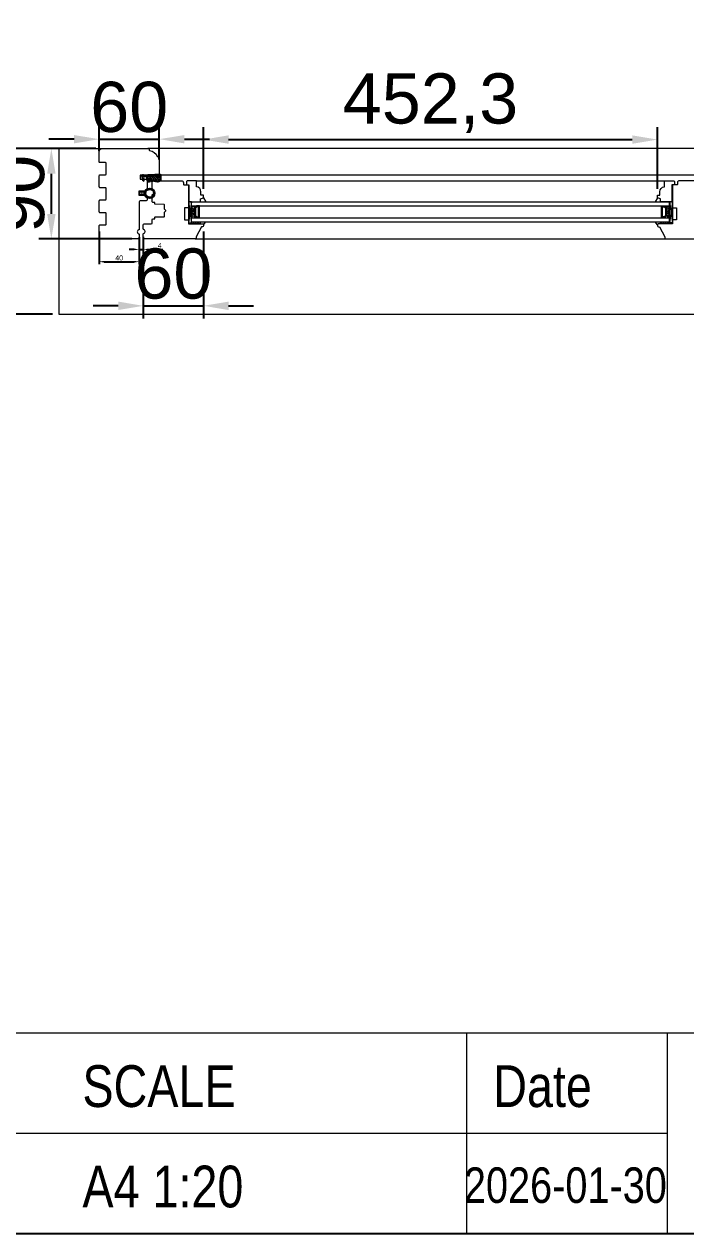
# Model space of a CAD drawing. Header units: millimetres. Extents: x 0 to 182016, y 11 to 3710.
# Drawn here: x 171786 to 172446, y 11 to 1216 of the extents above; entities that cross this region are included whole.
import ezdxf

# ---------------------------------------------------------------- set-up
doc = ezdxf.new("R2010")
doc.units = ezdxf.units.MM
for name, color, linetype, lineweight in [('Matmenys', 10, 'Continuous', 20), ('OTHER', 251, 'Continuous', 13), ('Stakta', 7, 'Continuous', 25), ('Testinės profilio linijos', 7, 'Continuous', 5)]:
    doc.layers.add(name, color=color, linetype=linetype, lineweight=lineweight)
doc.styles.get("Standard").update_dxf_attribs({"font": 'arial.ttf'})
doc.dimstyles.new('2', dxfattribs={"dimscale": 2, "dimtxt": 2.5, "dimasz": 2.5, "dimexe": 1.25, "dimexo": 0.625, "dimtad": 1, "dimtxsty": 'Standard', "dimcen": 2.5, "dimadec": 0, "dimazin": 0, "dimtfac": 1, "dimtmove": 0, "dimatfit": 3, "dimfxl": 1, "dimarcsym": 0})
doc.dimstyles.new('Padidinti matmenys', dxfattribs={"dimscale": 10, "dimtxt": 5, "dimasz": 2.5, "dimexe": 1.25, "dimexo": 0.625, "dimtad": 1, "dimdec": 1, "dimtxsty": 'Standard', "dimcen": 2.5, "dimadec": 0, "dimazin": 0, "dimtfac": 1, "dimtdec": 1, "dimtmove": 0, "dimatfit": 3, "dimfxl": 1, "dimarcsym": 0})

# ---------------------------------------------------------------- blocks, each defined once
blk = doc.blocks.new('Date')
at = {"lineweight": 0, "width": 0.8}
blk.add_text('2026-01-30', height=35.38, dxfattribs=at).set_placement((4937.1, 20113.7))
blk = doc.blocks.new('*D1533')
at = {"layer": 'Defpoints', "color": 0, "transparency": 16777216}
for p in [(171861, 1010.4), (171901, 1004.9), (171901, 979.2)]:
    blk.add_point(p, dxfattribs=at)
at = {"layer": 'Matmenys', "color": 0, "lineweight": -2, "transparency": 16777216}
for p, q in [((171861, 1009.2), (171861, 976.7)), ((171901, 1003.7), (171901, 976.7)), ((171866, 979.2), (171896, 979.2))]:
    blk.add_line(p, q, dxfattribs=at)
at = {"layer": 'Matmenys', "color": 0, "transparency": 16777216}
for points in [[(171866, 980.1), (171866, 978.4), (171861, 979.2)], [(171896, 980.1), (171896, 978.4), (171901, 979.2)]]:
    blk.add_solid(points, dxfattribs=at)
at = {"layer": 'Matmenys', "color": 0, "lineweight": 5, "transparency": 16777216, "insert": (171881, 983), "char_height": 5, "attachment_point": 5}
blk.add_mtext('40', dxfattribs=at)
blk = doc.blocks.new('*D1534')
at = {"color": 0, "lineweight": -2, "transparency": 16777216}
for p, q in [((171861, 1089.7), (171861, 1113.8)), ((171921, 1081.2), (171921, 1113.8)), ((171836, 1101.3), (171811, 1101.3)), ((171861, 1101.3), (171921, 1101.3)), ((171946, 1101.3), (171971, 1101.3))]:
    blk.add_line(p, q, dxfattribs=at)
at = {"color": 0, "transparency": 16777216}
for points in [[(171836, 1105.4), (171836, 1097.1), (171861, 1101.3)], [(171946, 1105.4), (171946, 1097.1), (171921, 1101.3)]]:
    blk.add_solid(points, dxfattribs=at)
at = {"layer": 'Defpoints', "color": 0, "transparency": 16777216}
for p in [(171921, 1101.3), (171861, 1083.4), (171921, 1074.9)]:
    blk.add_point(p, dxfattribs=at)
at = {"color": 0, "lineweight": 5, "transparency": 16777216, "insert": (171891, 1133.1), "char_height": 50, "attachment_point": 5}
blk.add_mtext('60', dxfattribs=at)
blk = doc.blocks.new('*D1535')
at = {"color": 0, "lineweight": -2, "transparency": 16777216}
for p, q in [((171965, 1009.2), (171965, 922.8)), ((171905, 998.9), (171905, 922.8)), ((171880, 935.3), (171855, 935.3)), ((171905, 935.3), (171965, 935.3)), ((171990, 935.3), (172015, 935.3))]:
    blk.add_line(p, q, dxfattribs=at)
at = {"color": 0, "transparency": 16777216}
for points in [[(171880, 939.5), (171880, 931.1), (171905, 935.3)], [(171990, 939.5), (171990, 931.1), (171965, 935.3)]]:
    blk.add_solid(points, dxfattribs=at)
at = {"layer": 'Defpoints', "color": 0, "transparency": 16777216}
for p in [(171965, 1015.4), (171905, 1005.2), (171965, 935.3)]:
    blk.add_point(p, dxfattribs=at)
at = {"color": 0, "lineweight": 5, "transparency": 16777216, "insert": (171935, 967.1), "char_height": 50, "attachment_point": 5}
blk.add_mtext('60', dxfattribs=at)
blk = doc.blocks.new('*D1536')
at = {"color": 0, "lineweight": -2, "transparency": 16777216}
for p, q in [((171857.7, 1091.9), (171800.9, 1091.9)), ((171813.4, 1026.9), (171813.4, 1066.9)), ((171893.7, 1001.9), (171800.9, 1001.9))]:
    blk.add_line(p, q, dxfattribs=at)
at = {"color": 0, "transparency": 16777216}
for points in [[(171809.2, 1066.9), (171817.6, 1066.9), (171813.4, 1091.9)], [(171809.2, 1026.9), (171817.6, 1026.9), (171813.4, 1001.9)]]:
    blk.add_solid(points, dxfattribs=at)
at = {"layer": 'Defpoints', "color": 0, "transparency": 16777216}
for p in [(171813.4, 1091.9), (171864, 1091.9), (171900, 1001.9)]:
    blk.add_point(p, dxfattribs=at)
at = {"color": 0, "lineweight": 5, "transparency": 16777216, "insert": (171781.6, 1046.9), "char_height": 50, "attachment_point": 5, "rotation": 90}
blk.add_mtext('90', dxfattribs=at)
blk = doc.blocks.new('*D1537')
at = {"layer": 'Defpoints', "color": 0, "transparency": 16777216}
for p in [(171901, 1004.9), (171905, 1005.2), (171905, 991.5)]:
    blk.add_point(p, dxfattribs=at)
at = {"layer": 'Matmenys', "color": 0, "lineweight": -2, "transparency": 16777216}
for p, q in [((171901, 1003.7), (171901, 989)), ((171905, 1003.9), (171905, 989)), ((171896, 991.5), (171891, 991.5)), ((171901, 991.5), (171905, 991.5)), ((171910, 991.5), (171924.4, 991.5))]:
    blk.add_line(p, q, dxfattribs=at)
at = {"layer": 'Matmenys', "color": 0, "transparency": 16777216}
for points in [[(171896, 992.3), (171896, 990.7), (171901, 991.5)], [(171910, 992.3), (171910, 990.7), (171905, 991.5)]]:
    blk.add_solid(points, dxfattribs=at)
at = {"layer": 'Matmenys', "color": 0, "lineweight": 5, "transparency": 16777216, "insert": (171921.4, 995.3), "char_height": 5, "attachment_point": 5}
blk.add_mtext('4', dxfattribs=at)
blk = doc.blocks.new('*D2032')
at = {"color": 0, "lineweight": -2, "transparency": 16777216}
for p, q in [((171814.7, 1091.9), (171734, 1091.9)), ((171746.5, 1066.9), (171746.5, 951.9)), ((171814.7, 926.9), (171734, 926.9))]:
    blk.add_line(p, q, dxfattribs=at)
at = {"color": 0, "transparency": 16777216}
for points in [[(171742.3, 1066.9), (171750.7, 1066.9), (171746.5, 1091.9)], [(171742.3, 951.9), (171750.7, 951.9), (171746.5, 926.9)]]:
    blk.add_solid(points, dxfattribs=at)
at = {"layer": 'Defpoints', "color": 0, "transparency": 16777216}
for p in [(171821, 1091.9), (171746.5, 926.9), (171821, 926.9)]:
    blk.add_point(p, dxfattribs=at)
at = {"color": 0, "lineweight": 5, "transparency": 16777216, "insert": (171714.7, 1009.4), "char_height": 50, "attachment_point": 5, "rotation": 90}
blk.add_mtext('165', dxfattribs=at)
blk = doc.blocks.new('*D1552')
at = {"color": 0, "lineweight": -2, "transparency": 16777216}
for p, q in [((171965, 1051.7), (171965, 1113.4)), ((172417.3, 1051.7), (172417.3, 1113.4)), ((171990, 1100.9), (172392.3, 1100.9))]:
    blk.add_line(p, q, dxfattribs=at)
at = {"color": 0, "transparency": 16777216}
for points in [[(171990, 1105.1), (171990, 1096.7), (171965, 1100.9)], [(172392.3, 1105.1), (172392.3, 1096.7), (172417.3, 1100.9)]]:
    blk.add_solid(points, dxfattribs=at)
at = {"layer": 'Defpoints', "color": 0, "transparency": 16777216}
for p in [(172417.3, 1100.9), (171965, 1045.4), (172417.3, 1045.4)]:
    blk.add_point(p, dxfattribs=at)
at = {"color": 0, "lineweight": 5, "transparency": 16777216, "insert": (172191.2, 1137.2), "char_height": 50, "attachment_point": 5}
blk.add_mtext('452,3', dxfattribs=at)

msp = doc.modelspace()

# ---------------------------------------------------------------- hatches: boundary and pattern name
at = {"lineweight": 0}
h = msp.add_hatch(dxfattribs=at)
h.set_pattern_fill('HEX', color=256, scale=0.25, angle=90, style=0)
h.set_pattern_definition([(90, (153605.7201, -11884.503), (1.374815, -4e-16), [0.79375, -1.5875]), (330, (153605.7201, -11884.503), (-0.6874075, -1.190624716), [0.79375, -1.5875]), (30, (153605.7201, -11883.7092), (0.6874075, -1.190624716), [0.79375, -1.5875])])
h.paths.add_polyline_path([(171952.9911128, 1022.9053282), (171957.9911128, 1022.9053282), (171955.9911128, 1024.9053282), (171955.9911128, 1032.9053282), (171957.9911128, 1034.9053282), (171952.9911128, 1034.9060373)])
h = msp.add_hatch(dxfattribs=at)
h.set_pattern_fill('JIS_WOOD', color=256, angle=90, style=0)
h.set_pattern_definition([(45, (153605.7201, -11884.50296), (0.5, -0.5), [])])
h.paths.add_polyline_path([(171955.9911128, 1032.9053282), (171955.9911128, 1024.9053282), (171957.9911128, 1022.9053282), (171960.9911128, 1022.9053282), (171961.0088463, 1034.9419108), (171957.9911128, 1034.9053282)])
h.paths.add_polyline_path([(171956.9911128, 1025.3195418), (171956.9911128, 1032.4911147), (171958.4053264, 1033.9053282), (171959.9911128, 1033.9053282), (171959.9911128, 1023.9053282), (171958.4053264, 1023.9053282)], flags=16)
h = msp.add_hatch(dxfattribs=at)
h.set_pattern_fill('JIS_WOOD', color=256, angle=90, style=0)
h.set_pattern_definition([(45, (153678.5422, -11884.50296), (0.5, -0.5), [])])
h.paths.add_polyline_path([(172426.3133429, 1032.9053282), (172426.3133429, 1024.9053282), (172424.3133429, 1022.9053282), (172421.3133429, 1022.9053282), (172421.2956095, 1034.9419108), (172424.3133429, 1034.9053282)])
h.paths.add_polyline_path([(172425.3133429, 1025.3195418), (172425.3133429, 1032.4911147), (172423.8991294, 1033.9053282), (172422.3133429, 1033.9053282), (172422.3133429, 1023.9053282), (172423.8991294, 1023.9053282)], flags=16)
h = msp.add_hatch(dxfattribs=at)
h.set_pattern_fill('HEX', color=256, scale=0.25, angle=90, style=0)
h.set_pattern_definition([(90, (153678.5422, -11884.503), (1.374815, -4e-16), [0.79375, -1.5875]), (330, (153678.5422, -11884.503), (-0.6874075, -1.190624716), [0.79375, -1.5875]), (30, (153678.5422, -11883.7092), (0.6874075, -1.190624716), [0.79375, -1.5875])])
h.paths.add_polyline_path([(172429.3133429, 1022.9053282), (172424.3133429, 1022.9053282), (172426.3133429, 1024.9053282), (172426.3133429, 1032.9053282), (172424.3133429, 1034.9053282), (172429.3133429, 1034.9060373)])
at = {"lineweight": 0, "ltscale": 0.5}
h = msp.add_hatch(dxfattribs=at)
h.set_pattern_fill('ANSI37', color=256, scale=0.5, angle=90, style=0)
h.set_pattern_definition([(135, (171949.4911, 1016.906), (-1.12253, -1.12253), []), (225, (171949.4911, 1016.906), (1.12253, -1.12253), [])])
h.paths.add_polyline_path([(171961.9911128, 1018.9060373), (171952.9911128, 1018.9060373), (171952.9911128, 1016.9060373), (171961.9911128, 1016.9060373)])
h = msp.add_hatch(dxfattribs=at)
h.set_pattern_fill('ANSI37', color=256, scale=0.5, angle=90, style=0)
h.set_pattern_definition([(135, (172022.3133, 1016.906), (-1.122532, -1.122532), []), (225, (172022.3133, 1016.906), (1.122532, -1.122532), [])])
h.paths.add_polyline_path([(172420.3133429, 1018.9060373), (172429.3133429, 1018.9060373), (172429.3133429, 1016.9060373), (172420.3133429, 1016.9060373)])
at = {"layer": 'Matmenys'}
h = msp.add_hatch(dxfattribs=at)
h.set_pattern_fill('ANSI37', color=252, scale=0.5, angle=-180, style=0)
h.set_pattern_definition([(225, (15992.0014, -1098416.786), (1.1225320151, -1.1225320151), []), (315, (15992.0014, -1098416.786), (1.1225320151, 1.1225320151), [])])
edge = h.paths.add_edge_path()
edge.add_arc((171919.076961, 1065.0257671), 0.1, 363.5893456117, 453.5893456117, ccw=False)
edge.add_line((171919.1767648, 1065.0320276), (171919.273848, 1063.4843419))
edge.add_arc((171919.5233576, 1063.4999931), 0.25, 183.5893456117, 363.5893456117)
edge.add_line((171919.7728672, 1063.5156443), (171919.6444816, 1065.5623493))
edge.add_arc((171919.5446777, 1065.5560888), 0.1, 363.5893456117, 453.589345619)
edge.add_line((171919.5384172, 1065.6558926), (171919.5336723, 1065.7315356))
edge.add_line((171919.5336723, 1065.7315356), (171921.5154732, 1065.85585))
edge.add_spline(control_points=[(171921.5154732, 1065.85585), (171921.5946317, 1065.8440476), (171921.6646233, 1065.8328721), (171921.7483741, 1065.8110782), (171921.7719385, 1065.8016924), (171921.7958215, 1065.7889975), (171921.8038811, 1065.7827482), (171921.8283689, 1065.7571594), (171921.8472618, 1065.7279224), (171921.8809651, 1065.6236026), (171921.8940871, 1065.5506704), (171921.9137892, 1065.2976874), (171921.9032909, 1065.0838532), (171921.8839627, 1064.6413748), (171921.8794874, 1064.4220459), (171921.8784112, 1064.002155), (171921.8814432, 1063.7990689), (171921.8941536, 1063.2088616), (171921.9073301, 1062.8408115), (171921.9070684, 1062.08763), (171921.8885721, 1061.7108802), (171921.7853857, 1061.1177757), (171921.7254917, 1060.8902048), (171921.572456, 1060.4931036), (171921.4897067, 1060.3213159), (171921.2857065, 1059.9801482), (171921.1655917, 1059.8139455), (171920.8981466, 1059.5227858), (171920.7504729, 1059.3992057), (171920.4692884, 1059.239487), (171920.3339921, 1059.1919331), (171920.0326933, 1059.1323281), (171919.8690933, 1059.1216248), (171919.2844965, 1059.1353687), (171918.8205809, 1059.2301229), (171917.9280848, 1059.4018652), (171917.5010045, 1059.4855597), (171916.4226559, 1059.6967461), (171915.7646053, 1059.8304801), (171914.7715034, 1059.9554061), (171914.4679023, 1059.9859), (171913.8458587, 1060.0102354), (171913.5299546, 1060.0026947), (171912.9807464, 1059.9178104), (171912.744663, 1059.8564717), (171912.3440116, 1059.6840114), (171912.185379, 1059.5891629), (171911.8867202, 1059.4048945), (171911.745263, 1059.315037), (171911.4434801, 1059.1589539), (171911.2784274, 1059.0889838), (171910.9133057, 1058.9692526), (171910.7123556, 1058.9262501), (171910.372939, 1058.9023514), (171910.2309535, 1058.9155572), (171910.0357328, 1058.9755964), (171909.970405, 1059.0123366), (171909.8436816, 1059.1208857), (171909.7845038, 1059.1929519), (171909.6274262, 1059.4570394), (171909.5459266, 1059.6981477), (171909.4293093, 1060.2485587), (171909.3927778, 1060.5567538), (171909.3395063, 1061.1529716), (171909.3202838, 1061.4405226), (171909.2769244, 1061.9710124), (171909.2547882, 1062.2192709), (171909.2185739, 1062.6240732), (171909.2044874, 1062.7814766), (171909.1763653, 1063.1054089), (171909.1613293, 1063.2837262), (171909.0930443, 1063.5865932), (171909.0574092, 1063.7044152), (171908.9618125, 1063.916894), (171908.9086656, 1064.0108088), (171908.7900248, 1064.1560026), (171908.7344026, 1064.2110207), (171908.6106354, 1064.3001126), (171908.5470083, 1064.332992), (171908.4281443, 1064.3811602), (171908.3710672, 1064.3980415), (171908.2704869, 1064.4239854), (171908.2260913, 1064.433703), (171908.185095, 1064.4427389)], knot_values=[0, 0, 0, 0, 0.2245066002, 0.2245066002, 0.377043448, 0.377043448, 0.5295802957, 0.5295802957, 0.8082977366, 0.8082977366, 1.0870151774, 1.0870151774, 1.6244414062, 1.6244414062, 2.161867635, 2.161867635, 2.6992938638, 2.6992938638, 3.7741463214, 3.7741463214, 5.0334406395, 5.0334406395, 5.8656302806, 5.8656302806, 6.5060139406, 6.5060139406, 7.1463976006, 7.1463976006, 7.7996240151, 7.7996240151, 8.3563201169, 8.3563201169, 8.9130162187, 8.9130162187, 10.239934143, 10.239934143, 11.5668520673, 11.5668520673, 13.5970761059, 13.5970761059, 14.4582175179, 14.4582175179, 15.3193589298, 15.3193589298, 15.9856015553, 15.9856015553, 16.5061017172, 16.5061017172, 17.0266018791, 17.0266018791, 17.547102041, 17.547102041, 18.1672448488, 18.1672448488, 18.7176261004, 18.7176261004, 19.1465766047, 19.1465766047, 19.5755271091, 19.5755271091, 20.3898249977, 20.3898249977, 21.2041228863, 21.2041228863, 21.9655448497, 21.9655448497, 22.7269668131, 22.7269668131, 23.2229068178, 23.2229068178, 23.7188468224, 23.7188468224, 24.0184411081, 24.0184411081, 24.2549295987, 24.2549295987, 24.4119994701, 24.4119994701, 24.5501072405, 24.5501072405, 24.6882150108, 24.6882150108, 24.8099116426, 24.8099116426, 24.8099116426, 24.8099116426], degree=3, periodic=0)
edge.add_line((171908.185095, 1064.4427389), (171919.0707005, 1065.1255709))

# ---------------------------------------------------------------- linework, layer by layer
at = {"lineweight": 5}
for p, q in [((171820.9911125, 1091.9060373), (171820.9911125, 926.9060373)), ((171820.9911125, 1091.9060373), (171863.9911128, 1091.9060373)), ((171820.9911125, 926.9060373), (173775.9578036, 926.9060373))]:
    msp.add_line(p, q, dxfattribs=at)
for p, q in [((171904.5832259, 1065.7196171), (171903.5528846, 1064.6531525)), ((171903.5528846, 1064.6531525), (171903.5841871, 1064.1541333)), ((171903.5841871, 1064.1541333), (171903.731473, 1064.1633722)), ((171903.731473, 1064.1633722), (171904.7149195, 1059.8162817)), ((171904.2369354, 1064.1950788), (171919.0707005, 1065.1255709)), ((171904.2369354, 1064.1950788), (171904.4741303, 1063.1466157)), ((171905.3308666, 1065.7665151), (171904.2801533, 1064.6987725)), ((171904.2801533, 1064.6987725), (171919.5384172, 1065.6558926)), ((171904.4741303, 1063.1466157), (171904.9618063, 1063.2569431)), ((171904.5832259, 1065.7196171), (171905.3308666, 1065.7665151)), ((171904.9618063, 1063.2569431), (171905.6902715, 1060.0369366)), ((171919.1767648, 1065.0320276), (171919.273848, 1063.4843419)), ((171919.5384172, 1065.6558926), (171919.5336723, 1065.7315356)), ((171919.6444816, 1065.5623493), (171919.7728672, 1063.5156443)), ((171904.7149195, 1059.8162817), (171905.6902715, 1060.0369366))]:
    msp.add_line(p, q)
at = {"color": 1}
for p, q in [((171921.5597134, 1066.15257), (171906.234898, 1065.1912753)), ((171921.5154732, 1065.85585), (171906.2805285, 1064.9001927)), ((171908.1205222, 1064.1497707), (171906.3600709, 1064.0393412))]:
    msp.add_line(p, q, dxfattribs=at)
at = {"lineweight": 9}
for p, q in [((171957.9911128, 1059.9060373), (172424.3133429, 1059.9060373)), ((171952.9911979, 1038.9060373), (172429.3132578, 1038.9060373)), ((171952.9911979, 1034.9060373), (172429.3132578, 1034.9060373)), ((171952.9911979, 1022.9060373), (172429.3132578, 1022.9060373)), ((171952.9911979, 1018.9060373), (172429.3132578, 1018.9060373))]:
    msp.add_line(p, q, dxfattribs=at)
at = {"lineweight": 0}
for p, q in [((171952.9911128, 1038.9053282), (171949.9911128, 1017.9053282)), ((171949.9911128, 1038.9053282), (171952.9911128, 1017.9053282)), ((171964.9911128, 1042.9060373), (171967.2777779, 1038.9060373)), ((172417.3133429, 1042.9060373), (172415.0266778, 1038.9060373)), ((172429.3133429, 1038.9053282), (172432.3133429, 1017.9053282)), ((172432.3133429, 1038.9053282), (172429.3133429, 1017.9053282)), ((171961.9911128, 1016.9060373), (171961.9911128, 1018.9060373)), ((171964.9911128, 1015.9060373), (171967.2777779, 1018.9060373)), ((172417.3133429, 1015.9060373), (172415.0266778, 1018.9060373)), ((172420.3133429, 1016.9060373), (172420.3133429, 1018.9060373)), ((172429.3133429, 1016.9060373), (172429.3133429, 1019.9060373)), ((175400.5034671, 210.9357406), (171700.0431827, 210.9357406)), ((172226.9848199, 210.9357406), (172226.9848199, 10.9108603)), ((172427.0097001, 210.9357406), (172427.0097001, 10.9108603)), ((172427.0097001, 110.9233004), (171700.0431827, 110.9233004))]:
    msp.add_line(p, q, dxfattribs=at)
msp.add_lwpolyline([(175400.5034671, 3710.4502728), (175400.5034671, 10.9108603), (169901.1881243, 10.9108603), (169901.1881243, 3710.4502728)], close=True)
for points in [[(171957.9911128, 1053.9060373), (171957.9911128, 1059.9060373), (171948.9911128, 1059.9060373, 0.4142135624), (171947.9911128, 1058.9060373), (171947.9911128, 1055.9060373), (171950.4911128, 1055.9060373), (171950.4911128, 1038.9060373), (171961.9911128, 1038.9060373), (171961.9911128, 1041.9060373), (171964.9911128, 1042.9060373), (171964.9911128, 1045.4060373), (171962.4911128, 1045.4060373), (171962.4911128, 1048.9311001, 0.3851703882), (171957.9911128, 1053.9060373)], [(172424.3133429, 1053.9060373), (172424.3133429, 1059.9060373), (172433.3133429, 1059.9060373, -0.4142135624), (172434.3133429, 1058.9060373), (172434.3133429, 1055.9060373), (172431.8133429, 1055.9060373), (172431.8133429, 1038.9060373), (172420.3133429, 1038.9060373), (172420.3133429, 1041.9060373), (172417.3133429, 1042.9060373), (172417.3133429, 1045.4060373), (172419.8133429, 1045.4060373), (172419.8133429, 1048.9311001, -0.3851703882), (172424.3133429, 1053.9060373)]]:
    msp.add_lwpolyline(points, format="xyb", dxfattribs=at)
for points in [[(171949.9911128, 1038.9053282), (171949.9911128, 1017.9053282), (171952.9911128, 1017.9053282), (171952.9911128, 1038.9053282)], [(172432.3133429, 1038.9053282), (172432.3133429, 1017.9053282), (172429.3133429, 1017.9053282), (172429.3133429, 1038.9053282)], [(171955.9911128, 1032.9053282), (171955.9911128, 1024.9053282), (171957.9911128, 1022.9053282), (171960.9911128, 1022.9053282), (171960.9911128, 1034.9053282), (171957.9911128, 1034.9053282)], [(171956.9911128, 1032.4911147), (171956.9911128, 1025.3195418), (171958.4053264, 1023.9053282), (171959.9911128, 1023.9053282), (171959.9911128, 1033.9053282), (171958.4053264, 1033.9053282)], [(172426.3133429, 1032.9053282), (172426.3133429, 1024.9053282), (172424.3133429, 1022.9053282), (172421.3133429, 1022.9053282), (172421.3133429, 1034.9053282), (172424.3133429, 1034.9053282)], [(172425.3133429, 1032.4911147), (172425.3133429, 1025.3195418), (172423.8991294, 1023.9053282), (172422.3133429, 1023.9053282), (172422.3133429, 1033.9053282), (172423.8991294, 1033.9053282)]]:
    msp.add_lwpolyline(points, close=True, dxfattribs=at)
at = {"color": 18, "linetype": 'ByBlock', "true_color": 0x000000}
for radius in [4.85, 4.25]:
    msp.add_circle((171911.383627, 1047.4049717), radius, dxfattribs=at)
for centre, radius, start, end in [((171919.076961, 1065.0257671), 0.1, 3.5893456092, 93.5893456125), ((171919.5233576, 1063.4999931), 0.25, 183.5893456092, 3.5893456092), ((171919.5446777, 1065.5560888), 0.1, 3.5893456092, 93.5893456125)]:
    msp.add_arc(centre, radius, start, end)
at = {"color": 1}
msp.add_spline([(171921.5597134, 1066.15257), (171921.9212138, 1066.0620733), (171922.1907547, 1064.7882148), (171921.7023653, 1060.0958418), (171920.6591676, 1059.0058356), (171918.4956957, 1058.9872192), (171916.7976559, 1059.3175931), (171914.632215, 1059.6645094), (171912.5954933, 1059.4650806), (171911.7672486, 1058.9889117), (171909.9127084, 1058.7086483), (171909.0202625, 1061.4208268), (171908.893095, 1062.8997025), (171908.7751236, 1063.5869703), (171908.472918, 1064.0288557), (171908.1205222, 1064.1497707)], degree=3, dxfattribs=at)
msp.add_open_spline([(171921.5154732, 1065.85585), (171921.5946317, 1065.8440476), (171921.6646233, 1065.8328721), (171921.7483741, 1065.8110782), (171921.7719385, 1065.8016924), (171921.7958215, 1065.7889975), (171921.8038811, 1065.7827482), (171921.8283689, 1065.7571594), (171921.8472618, 1065.7279224), (171921.8809651, 1065.6236026), (171921.8940871, 1065.5506704), (171921.9137892, 1065.2976874), (171921.9032909, 1065.0838532), (171921.8839627, 1064.6413748), (171921.8794874, 1064.4220459), (171921.8784112, 1064.002155), (171921.8814432, 1063.7990689), (171921.8941536, 1063.2088616), (171921.9073301, 1062.8408115), (171921.9070684, 1062.08763), (171921.8885721, 1061.7108802), (171921.7853857, 1061.1177757), (171921.7254917, 1060.8902048), (171921.572456, 1060.4931036), (171921.4897067, 1060.3213159), (171921.2857065, 1059.9801482), (171921.1655917, 1059.8139455), (171920.8981466, 1059.5227858), (171920.7504729, 1059.3992057), (171920.4692884, 1059.239487), (171920.3339921, 1059.1919331), (171920.0326933, 1059.1323281), (171919.8690933, 1059.1216248), (171919.2844965, 1059.1353687), (171918.8205809, 1059.2301229), (171917.9280848, 1059.4018652), (171917.5010045, 1059.4855597), (171916.4226559, 1059.6967461), (171915.7646053, 1059.8304801), (171914.7715034, 1059.9554061), (171914.4679023, 1059.9859), (171913.8458587, 1060.0102354), (171913.5299546, 1060.0026947), (171912.9807464, 1059.9178104), (171912.744663, 1059.8564717), (171912.3440116, 1059.6840114), (171912.185379, 1059.5891629), (171911.8867202, 1059.4048945), (171911.745263, 1059.315037), (171911.4434801, 1059.1589539), (171911.2784274, 1059.0889838), (171910.9133057, 1058.9692526), (171910.7123556, 1058.9262501), (171910.372939, 1058.9023514), (171910.2309535, 1058.9155572), (171910.0357328, 1058.9755964), (171909.970405, 1059.0123366), (171909.8436816, 1059.1208857), (171909.7845038, 1059.1929519), (171909.6274262, 1059.4570394), (171909.5459266, 1059.6981477), (171909.4293093, 1060.2485587), (171909.3927778, 1060.5567538), (171909.3395063, 1061.1529716), (171909.3202838, 1061.4405226), (171909.2769244, 1061.9710124), (171909.2547882, 1062.2192709), (171909.2185739, 1062.6240732), (171909.2044874, 1062.7814766), (171909.1763653, 1063.1054089), (171909.1613293, 1063.2837262), (171909.0930443, 1063.5865932), (171909.0574092, 1063.7044152), (171908.9618125, 1063.916894), (171908.9086656, 1064.0108088), (171908.7900248, 1064.1560026), (171908.7344026, 1064.2110207), (171908.6106354, 1064.3001126), (171908.5470083, 1064.332992), (171908.4281443, 1064.3811602), (171908.3710672, 1064.3980415), (171908.2704869, 1064.4239854), (171908.2260913, 1064.433703), (171908.185095, 1064.4427389)], degree=3, knots=[0, 0, 0, 0, 0.2245066002, 0.2245066002, 0.377043448, 0.377043448, 0.5295802957, 0.5295802957, 0.8082977366, 0.8082977366, 1.0870151774, 1.0870151774, 1.6244414062, 1.6244414062, 2.161867635, 2.161867635, 2.6992938638, 2.6992938638, 3.7741463214, 3.7741463214, 5.0334406395, 5.0334406395, 5.8656302806, 5.8656302806, 6.5060139406, 6.5060139406, 7.1463976006, 7.1463976006, 7.7996240151, 7.7996240151, 8.3563201169, 8.3563201169, 8.9130162187, 8.9130162187, 10.239934143, 10.239934143, 11.5668520673, 11.5668520673, 13.5970761059, 13.5970761059, 14.4582175179, 14.4582175179, 15.3193589298, 15.3193589298, 15.9856015553, 15.9856015553, 16.5061017172, 16.5061017172, 17.0266018791, 17.0266018791, 17.547102041, 17.547102041, 18.1672448488, 18.1672448488, 18.7176261004, 18.7176261004, 19.1465766047, 19.1465766047, 19.5755271091, 19.5755271091, 20.3898249977, 20.3898249977, 21.2041228863, 21.2041228863, 21.9655448497, 21.9655448497, 22.7269668131, 22.7269668131, 23.2229068178, 23.2229068178, 23.7188468224, 23.7188468224, 24.0184411081, 24.0184411081, 24.2549295987, 24.2549295987, 24.4119994701, 24.4119994701, 24.5501072405, 24.5501072405, 24.6882150108, 24.6882150108, 24.8099116426, 24.8099116426, 24.8099116426, 24.8099116426], dxfattribs=at)
at = {"layer": 'OTHER'}
msp.add_lwpolyline([(171906.5804171, 1046.7949456), (171905.1645083, 1046.7949456), (171905.1645083, 1045.1496642), (171904.6388261, 1045.1496642), (171903.8954852, 1046.7949456), (171903.1028655, 1046.7949456), (171903.1028655, 1045.1496642), (171902.8839747, 1045.1496642), (171901.3810935, 1047.4049717), (171902.8839747, 1049.6602793), (171903.1028655, 1049.6602793), (171903.1028655, 1048.0149979), (171903.8954852, 1048.0149979), (171904.6388261, 1049.6602793), (171905.1645083, 1049.6602793), (171905.1645083, 1048.0149979), (171906.5804171, 1048.0149979)], dxfattribs=at)
at = {"layer": 'Stakta', "color": 18, "lineweight": 5, "true_color": 0x000000}
for points in [[(171908.9911128, 1052.2093788, -0.2720281141), (171908.7344993, 1051.7726145, 0.164173551), (171906.5857881, 1049.4049717), (171900.4911128, 1049.4049717), (171900.4911128, 1045.4049717), (171906.5857881, 1045.4049717, 0.164173551), (171908.7344993, 1043.037329, -0.2720281141), (171908.9911128, 1042.6005647), (171908.9911128, 1040.9671634, -0.4116598905), (171907.9998394, 1039.9672015), (171901.9823863, 1039.914688, 0.4116598905), (171900.9911128, 1038.9147261), (171900.9911128, 1011.355527, -0.3563939587), (171900.5911128, 1010.8656291, 0.8164965809), (171900.5911128, 1006.9464455, -0.3563939587), (171900.9911128, 1006.4565475), (171900.9911128, 1003.4060373, -0.4142135624), (171899.4911128, 1001.9060373), (171863.9911125, 1001.9060373, -0.4142135624), (171860.9911125, 1004.9060373), (171860.9911125, 1014.9060373, -0.4142135624), (171861.9911125, 1015.9060373), (171867.4911125, 1015.9060373, 0.4142135624), (171867.9911125, 1016.4060373), (171867.9911125, 1027.4060373, 0.4142135624), (171867.4911125, 1027.9060373), (171862.1911125, 1027.9060373, -0.4142135624), (171861.1911125, 1028.9060373), (171861.1911125, 1039.9060373, -0.4142135624), (171862.1911125, 1040.9060373), (171867.4911125, 1040.9060373, 0.4142135624), (171867.9911125, 1041.4060373), (171867.9911125, 1052.4060373, 0.4142135624), (171867.4911125, 1052.9060373), (171862.1911125, 1052.9060373, -0.4142135624), (171861.1911125, 1053.9060373), (171861.1911125, 1064.9060373, -0.4142135624), (171862.1911125, 1065.9060373), (171867.4911125, 1065.9060373, 0.4142135624), (171867.9911125, 1066.4060373), (171867.9911125, 1077.4060373, 0.4142135624), (171867.4911125, 1077.9060373), (171861.9911125, 1077.9060373, -0.4142135624), (171860.9911125, 1078.9060373), (171860.9911125, 1088.9060373, -0.4142135624), (171863.9911125, 1091.9060373), (171909.9911128, 1091.9060373, -0.4142135624), (171910.9911128, 1090.9060373), (171910.9911128, 1090.1967106, 0.4001549105), (171911.2766474, 1089.8970596, -0.3090857966), (171918.9259581, 1084.1087763, 0.3199404334), (171919.2077813, 1083.9041464), (171919.9998394, 1083.8972343, -0.4116598905), (171920.9911128, 1082.8972723), (171920.9911128, 1067.0020709, -0.4116598905), (171919.9998394, 1066.002109), (171909.9823863, 1065.914688, 0.2023892741), (171909.2685557, 1065.6060373), (171901.9911128, 1065.6060373), (171901.9911128, 1061.6060373), (171908.9911128, 1061.6060373)], [(171916.4911128, 1022.2957439), (171916.4911128, 1023.3488655, -0.4091108014), (171916.9823866, 1023.8487894), (171925.6963486, 1024.0008921, 0.4091108014), (171925.9911128, 1024.3008465), (171925.9911128, 1028.3246664, -0.1989123674), (171926.1375594, 1028.6782198), (171927.4032449, 1029.9439052, 0.4142135624), (171927.4032449, 1030.3681693), (171926.1375594, 1031.6338547, -0.1989123674), (171925.9911128, 1031.9874081), (171925.9911128, 1036.0112281, 0.4091108014), (171925.6963486, 1036.3111824), (171916.9823866, 1036.4632852, -0.4091108014), (171916.4911128, 1036.963209), (171916.4911128, 1038.0163306, 0.4040262259), (171916.2015827, 1038.3161479), (171914.4736631, 1038.3764882, -0.4040262258), (171913.9911128, 1038.8761836), (171913.9911128, 1045.9565475, -0.3563939587), (171914.3911128, 1046.4464455, 0.8164965809), (171914.3911128, 1050.3656291, -0.3563939587), (171913.9911128, 1050.855527), (171913.9911128, 1058.9060373, -0.4142135624), (171914.9911128, 1059.9060373), (171942.9911128, 1059.9060373, -0.4142135624), (171944.9911128, 1057.9060373), (171944.9911128, 1056.2034306, 0.4116598905), (171945.2884949, 1055.9034421), (171949.4954761, 1055.8667283, -0.4116598905), (171949.9911128, 1055.3667473), (171949.9911128, 1033.4366004, -0.4116598905), (171949.4954761, 1032.9366194), (171946.2884949, 1032.9086325, 0.4116598905), (171945.9911128, 1032.6086439), (171945.9911128, 1021.2034306, 0.4116598905), (171946.2884949, 1020.9034421), (171949.4954761, 1020.8754552, -0.4116598905), (171949.9911128, 1020.3754742), (171949.9911128, 1016.9060373), (171963.9911128, 1016.9060373, -0.4142135624), (171964.9911128, 1015.9060373), (171964.9911128, 1014.9148022, -0.4116598905), (171963.9998394, 1013.9148403), (171962.9911128, 1013.9060373), (171957.7325447, 1004.0161091, 0.1227845609), (171957.6740185, 1003.7813733), (171957.6740185, 1002.9060373, -0.4142135624), (171956.6740185, 1001.9060373), (171905.9911128, 1001.9060373, -0.4142135624), (171904.9911128, 1002.9060373), (171904.9911128, 1006.9565475, -0.3563939587), (171905.3911128, 1007.4464455, 0.8164965809), (171905.3911128, 1011.3656291, -0.3563939587), (171904.9911128, 1011.855527), (171904.9911128, 1015.8361843, -0.4116598905), (171905.9823863, 1016.8361462), (171912.9998394, 1016.8973866, 0.4116598905), (171913.9911128, 1017.8973485), (171913.9911128, 1021.4358739, -0.4040361542), (171914.4736631, 1021.9355864), (171916.2015827, 1021.9959267, 0.4040262258)]]:
    msp.add_lwpolyline(points, format="xyb", close=True, dxfattribs=at)
msp.add_lwpolyline([(172464.9729264, 1059.9060373), (172439.3133429, 1059.9060373, 0.4142135624), (172437.3133429, 1057.9060373), (172437.3133429, 1056.2034306, -0.4116598905), (172437.0159609, 1055.9034421), (172432.8089797, 1055.8667283, 0.4116598905), (172432.3133429, 1055.3667473), (172432.3133429, 1033.4366004, 0.4116598905), (172432.8089797, 1032.9366194), (172436.0159609, 1032.9086325, -0.4116598905), (172436.3133429, 1032.6086439), (172436.3133429, 1021.2034306, -0.4116598905), (172436.0159609, 1020.9034421), (172432.8089797, 1020.8754552, 0.4116598905), (172432.3133429, 1020.3754742), (172432.3133429, 1016.9060373), (172418.3133429, 1016.9060373, 0.4142135624), (172417.3133429, 1015.9060373), (172417.3133429, 1014.9148022, 0.4116598905), (172418.3046164, 1013.9148403), (172419.3133429, 1013.9060373), (172424.571911, 1004.0161091, -0.1227845609), (172424.6304372, 1003.7813733), (172424.6304372, 1002.9060373, 0.4142135624), (172425.6304372, 1001.9060373), (172476.3133429, 1001.9060373, 0.4142135624)], format="xyb", dxfattribs=at)
at = {"layer": 'Testinės profilio linijos', "lineweight": 5}
for p, q in [((173686.9577877, 1091.9060373), (171909.4911128, 1091.9060373)), ((171909.8595755, 1065.9060373), (172472.4448803, 1065.9060373)), ((171956.6739983, 1001.9060373), (173640.2748759, 1001.9060373))]:
    msp.add_line(p, q, dxfattribs=at)

# ---------------------------------------------------------------- block references
at = {"color": 1}
msp.add_blockref('Date', (167287.3943782, -20072.0125467), dxfattribs=at)

# ---------------------------------------------------------------- texts
at = {"lineweight": 0, "width": 0.8}
for s, p in [('SCALE', (171844.3847446, 137.2134153)), ('Date', (172253.7761216, 137.2134153)), ('A4 1:20', (171844.3847446, 37.2009752))]:
    msp.add_text(s, height=41.62239482, dxfattribs=at).set_placement(p)

# ---------------------------------------------------------------- dimensions: what is measured, and where the dimension line sits
at = {"color": 1, "lineweight": 5}
dim = msp.add_linear_dim(base=(172417.3133429, 1100.8988144), p1=(171964.9911128, 1045.4060373), p2=(172417.3133429, 1045.4060373), dimstyle='Padidinti matmenys', dxfattribs=at)
dim.commit()
dim.dimension.update_dxf_attribs({"geometry": '*D1552', "text_midpoint": (172191.1522279, 1137.1965634)})
for base, p1, p2, angle, picture, middle in [((171920.9911128, 1101.2730434), (171860.9911128, 1083.4060373), (171920.9911128, 1074.9060373), 180, '*D1534', (171890.9911128, 1101.2730434)), ((171813.3936309, 1091.9060373), (171899.9911128, 1001.9060373), (171863.9911128, 1091.9060373), 90, '*D1536', (171813.3936309, 1046.9060373)), ((171964.9911128, 935.2963044), (171904.9911128, 1005.1560373), (171964.9911128, 1015.4060373), 180, '*D1535', (171934.9911128, 935.2963044))]:
    dim = msp.add_linear_dim(base=base, p1=p1, p2=p2, angle=angle, dimstyle='Padidinti matmenys', dxfattribs=at)
    dim.commit()
    dim.dimension.update_dxf_attribs({"geometry": picture, "text_midpoint": middle, "dimtype": 160})
dim = msp.add_linear_dim(base=(171746.487435, 926.9060373), p1=(171820.9911125, 1091.9060373), p2=(171820.9911125, 926.9060373), angle=90, dimstyle='Padidinti matmenys', dxfattribs=at)
dim.commit()
dim.dimension.update_dxf_attribs({"geometry": '*D2032', "text_midpoint": (171714.7087856, 1009.4060373)})
at = {"layer": 'Matmenys', "lineweight": 5}
for base, p1, p2, picture, middle in [((171900.9911128, 979.223155), (171860.9911128, 1010.4060373), (171900.9911128, 1004.9060373), '*D1533', (171880.9911128, 979.223155)), ((171904.9911128, 991.5135253), (171900.9911128, 1004.9060373), (171904.9911128, 1005.1560373), '*D1537', (171921.411986, 991.5135253))]:
    dim = msp.add_linear_dim(base=base, p1=p1, p2=p2, angle=180, dimstyle='2', override={"dimtmove": 0}, dxfattribs=at)
    dim.commit()
    dim.dimension.update_dxf_attribs({"geometry": picture, "text_midpoint": middle, "dimtype": 160})

doc.saveas('drawing.dxf')
